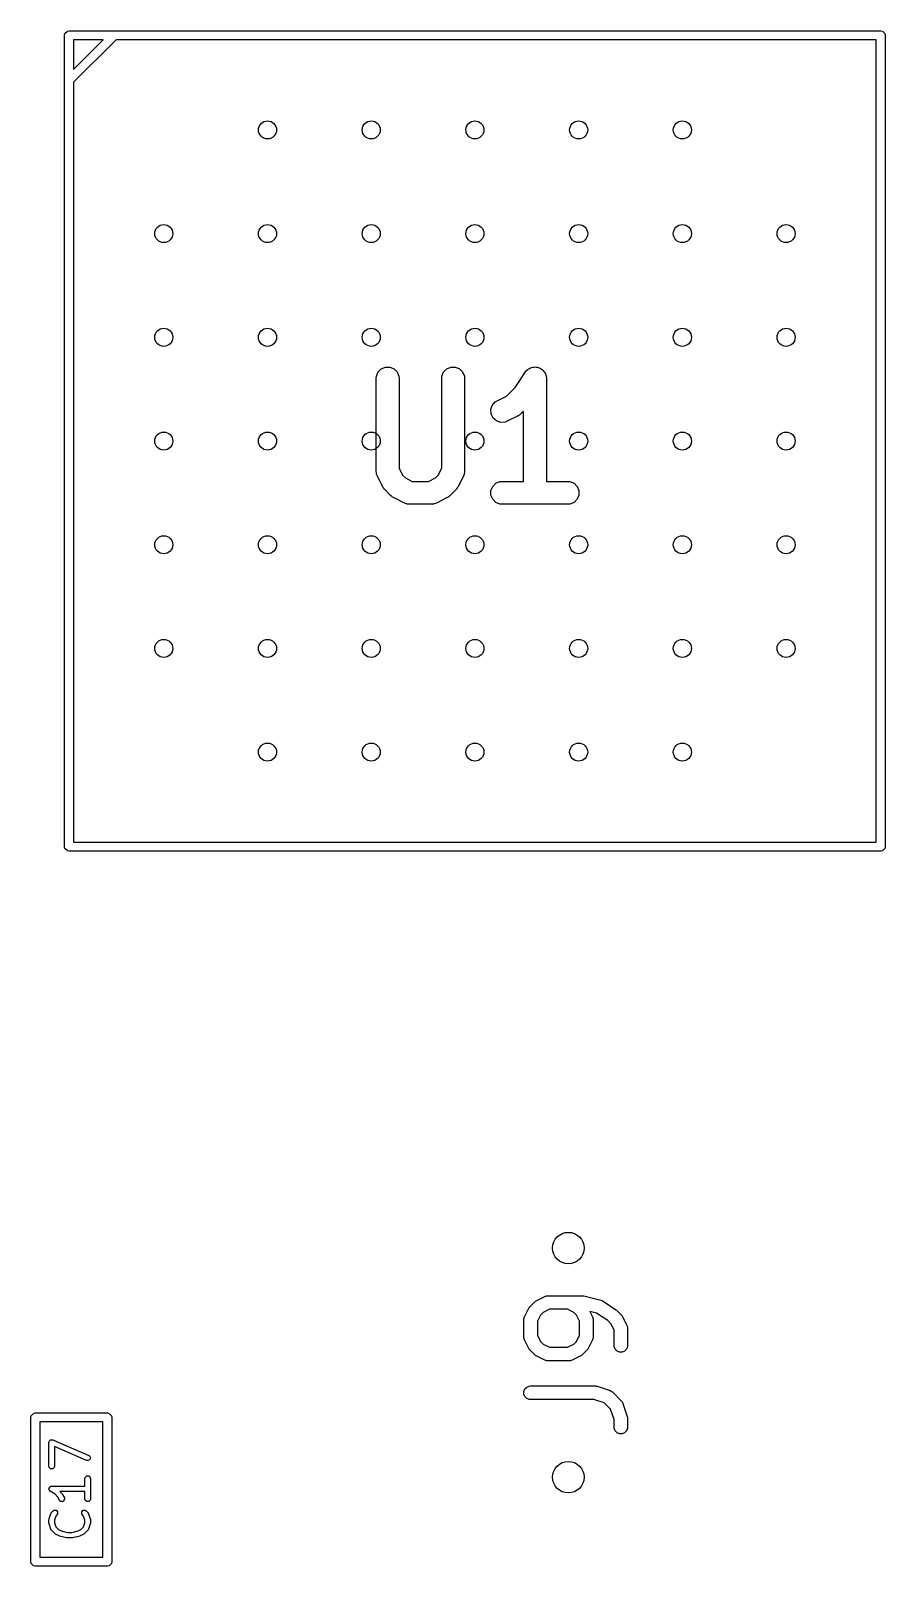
# Model space of a CAD drawing. Extents: x 2.42 to 5.08, y -5.33 to -2.65.
# Drawn here: x 3.455 to 3.829, y -4.491 to -3.821 of the extents above; entities that cross this region are included whole.
import ezdxf

# ---------------------------------------------------------------- set-up
doc = ezdxf.new("R2010")
doc.units = 0
doc.header["$MEASUREMENT"] = 0
doc.layers.add('BLACK', color=7, linetype='CONTINUOUS')

msp = doc.modelspace()

# ---------------------------------------------------------------- linework, layer by layer
at = {"layer": 'BLACK', "linetype": 'CONTINUOUS'}
for p, q in [((3.47042, -3.82208), (3.47148, -3.82102)), ((3.47148, -3.82102), (3.47224, -3.82087)), ((3.47224, -3.82087), (3.82657, -3.82087)), ((3.82657, -3.82087), (3.82732, -3.82102)), ((3.82732, -3.82102), (3.82839, -3.82208)), ((3.47027, -3.82283), (3.47042, -3.82208)), ((3.47027, -4.17717), (3.47027, -3.82283)), ((3.49274, -3.8248), (3.4742, -3.84334)), ((3.4742, -3.8248), (3.4742, -3.83777)), ((3.4742, -3.83777), (3.48717, -3.8248)), ((3.48717, -3.8248), (3.4742, -3.8248)), ((3.8246, -3.8248), (3.49274, -3.8248)), ((3.8246, -4.1752), (3.8246, -3.8248)), ((3.82839, -3.82208), (3.82854, -3.82283)), ((3.82854, -3.82283), (3.82854, -4.17717)), ((3.4742, -3.84334), (3.4742, -4.1752)), ((3.60715, -3.96983), (3.60853, -3.96845)), ((3.60853, -3.96845), (3.61033, -3.96771)), ((3.61033, -3.96771), (3.61228, -3.96771)), ((3.61228, -3.96771), (3.61408, -3.96845)), ((3.61408, -3.96845), (3.61546, -3.96983)), ((3.63572, -3.96983), (3.6371, -3.96845)), ((3.6371, -3.96845), (3.6389, -3.96771)), ((3.6389, -3.96771), (3.64085, -3.96771)), ((3.64085, -3.96771), (3.64266, -3.96845)), ((3.64266, -3.96845), (3.64404, -3.96983)), ((3.67246, -3.9688), (3.67281, -3.96845)), ((3.67281, -3.96845), (3.67327, -3.96827)), ((3.67327, -3.96827), (3.67367, -3.96799)), ((3.67367, -3.96799), (3.67416, -3.9679)), ((3.67416, -3.9679), (3.67462, -3.96771)), ((3.67462, -3.96771), (3.67511, -3.96771)), ((3.67511, -3.96771), (3.67559, -3.96761)), ((3.67559, -3.96761), (3.67607, -3.96771)), ((3.67607, -3.96771), (3.67657, -3.96771)), ((3.67657, -3.96771), (3.67702, -3.96789)), ((3.67702, -3.96789), (3.6775, -3.96799)), ((3.6775, -3.96799), (3.67791, -3.96826)), ((3.67791, -3.96826), (3.67837, -3.96845)), ((3.67837, -3.96845), (3.67872, -3.9688)), ((3.60631, -3.97261), (3.6064, -3.97164)), ((3.60631, -4.01309), (3.60631, -3.97261)), ((3.6064, -3.97164), (3.60715, -3.96983)), ((3.61546, -3.96983), (3.61621, -3.97164)), ((3.61621, -3.97164), (3.61631, -3.97261)), ((3.61631, -3.97261), (3.61631, -4.01191)), ((3.63488, -3.97261), (3.63497, -3.97164)), ((3.63488, -4.01191), (3.63488, -3.97261)), ((3.63497, -3.97164), (3.63572, -3.96983)), ((3.64404, -3.96983), (3.64478, -3.97164)), ((3.64478, -3.97164), (3.64488, -3.97261)), ((3.64488, -3.97261), (3.64488, -4.01309)), ((3.66694, -3.97657), (3.67143, -3.96984)), ((3.67143, -3.96984), (3.67143, -3.96983)), ((3.67143, -3.96983), (3.67143, -3.96983)), ((3.67143, -3.96983), (3.67144, -3.96983)), ((3.67144, -3.96983), (3.67205, -3.96908)), ((3.67205, -3.96908), (3.67246, -3.9688)), ((3.67872, -3.9688), (3.67912, -3.96907)), ((3.67912, -3.96907), (3.6794, -3.96948)), ((3.6794, -3.96948), (3.67975, -3.96983)), ((3.67975, -3.96983), (3.67994, -3.97029)), ((3.67994, -3.97029), (3.68021, -3.97069)), ((3.68021, -3.97069), (3.68031, -3.97118)), ((3.68031, -3.97118), (3.6805, -3.97164)), ((3.6805, -3.97164), (3.68059, -3.9726)), ((3.68059, -3.9726), (3.68059, -3.97261)), ((3.68059, -3.97261), (3.68059, -3.97261)), ((3.68059, -3.97261), (3.68059, -3.97261)), ((3.68059, -3.97261), (3.68059, -4.01761)), ((3.65907, -3.98242), (3.66311, -3.98041)), ((3.66311, -3.98041), (3.66694, -3.97657)), ((3.65635, -3.98627), (3.65696, -3.98442)), ((3.65648, -3.98822), (3.65635, -3.98627)), ((3.65736, -3.98996), (3.65648, -3.98822)), ((3.65696, -3.98442), (3.65824, -3.98295)), ((3.65824, -3.98295), (3.65907, -3.98242)), ((3.66872, -3.98872), (3.6683, -3.98899)), ((3.66885, -3.98867), (3.66872, -3.98872)), ((3.66898, -3.98856), (3.66885, -3.98867)), ((3.66913, -3.98847), (3.66898, -3.98856)), ((3.66922, -3.98837), (3.66913, -3.98847)), ((3.6696, -3.98805), (3.66922, -3.98837)), ((3.67059, -3.98706), (3.6696, -3.98805)), ((3.67059, -4.01761), (3.67059, -3.98706)), ((3.65883, -3.99124), (3.65736, -3.98996)), ((3.66068, -3.99186), (3.65883, -3.99124)), ((3.66263, -3.99172), (3.66068, -3.99186)), ((3.66354, -3.99137), (3.66263, -3.99172)), ((3.6683, -3.98899), (3.66354, -3.99137)), ((3.6064, -4.01406), (3.60631, -4.01309)), ((3.60647, -4.01423), (3.6064, -4.01406)), ((3.60648, -4.01441), (3.60647, -4.01423)), ((3.60683, -4.01532), (3.60648, -4.01441)), ((3.60922, -4.02009), (3.60683, -4.01532)), ((3.61631, -4.01191), (3.6178, -4.01489)), ((3.6178, -4.01489), (3.61903, -4.01612)), ((3.63215, -4.01612), (3.63339, -4.01489)), ((3.63339, -4.01489), (3.63488, -4.01191)), ((3.64435, -4.01532), (3.64197, -4.02009)), ((3.6447, -4.01441), (3.64435, -4.01532)), ((3.64471, -4.01423), (3.6447, -4.01441)), ((3.64478, -4.01406), (3.64471, -4.01423)), ((3.64488, -4.01309), (3.64478, -4.01406)), ((3.60948, -4.0205), (3.60922, -4.02009)), ((3.60953, -4.02063), (3.60948, -4.0205)), ((3.60964, -4.02076), (3.60953, -4.02063)), ((3.60974, -4.02091), (3.60964, -4.02076)), ((3.60984, -4.021), (3.60974, -4.02091)), ((3.61015, -4.02138), (3.60984, -4.021)), ((3.61253, -4.02377), (3.61015, -4.02138)), ((3.61903, -4.01612), (3.62201, -4.01761)), ((3.62201, -4.01761), (3.62917, -4.01761)), ((3.62917, -4.01761), (3.63215, -4.01612)), ((3.64103, -4.02138), (3.63865, -4.02377)), ((3.64135, -4.021), (3.64103, -4.02138)), ((3.64145, -4.02091), (3.64135, -4.021)), ((3.64154, -4.02076), (3.64145, -4.02091)), ((3.64165, -4.02063), (3.64154, -4.02076)), ((3.6417, -4.0205), (3.64165, -4.02063)), ((3.64197, -4.02009), (3.6417, -4.0205)), ((3.6564, -4.02164), (3.65715, -4.01983)), ((3.6564, -4.02359), (3.6564, -4.02164)), ((3.65715, -4.01983), (3.65853, -4.01845)), ((3.65853, -4.01845), (3.66033, -4.01771)), ((3.66033, -4.01771), (3.66131, -4.01761)), ((3.66131, -4.01761), (3.67059, -4.01761)), ((3.68059, -4.01761), (3.68988, -4.01761)), ((3.68988, -4.01761), (3.69085, -4.01771)), ((3.69085, -4.01771), (3.69266, -4.01845)), ((3.69266, -4.01845), (3.69404, -4.01983)), ((3.69404, -4.01983), (3.69478, -4.02164)), ((3.69478, -4.02164), (3.69478, -4.02359)), ((3.61292, -4.02408), (3.61253, -4.02377)), ((3.613, -4.02418), (3.61292, -4.02408)), ((3.61315, -4.02427), (3.613, -4.02418)), ((3.61329, -4.02439), (3.61315, -4.02427)), ((3.61341, -4.02444), (3.61329, -4.02439)), ((3.61383, -4.0247), (3.61341, -4.02444)), ((3.61859, -4.02708), (3.61383, -4.0247)), ((3.61951, -4.02743), (3.61859, -4.02708)), ((3.61969, -4.02745), (3.61951, -4.02743)), ((3.61985, -4.02751), (3.61969, -4.02745)), ((3.62083, -4.02761), (3.61985, -4.02751)), ((3.63035, -4.02761), (3.62083, -4.02761)), ((3.63133, -4.02751), (3.63035, -4.02761)), ((3.6315, -4.02745), (3.63133, -4.02751)), ((3.63167, -4.02743), (3.6315, -4.02745)), ((3.63259, -4.02708), (3.63167, -4.02743)), ((3.63735, -4.0247), (3.63259, -4.02708)), ((3.63777, -4.02444), (3.63735, -4.0247)), ((3.63789, -4.02439), (3.63777, -4.02444)), ((3.63803, -4.02427), (3.63789, -4.02439)), ((3.63818, -4.02418), (3.63803, -4.02427)), ((3.63827, -4.02408), (3.63818, -4.02418)), ((3.63865, -4.02377), (3.63827, -4.02408)), ((3.65715, -4.02539), (3.6564, -4.02359)), ((3.65853, -4.02677), (3.65715, -4.02539)), ((3.66033, -4.02751), (3.65853, -4.02677)), ((3.66131, -4.02761), (3.66033, -4.02751)), ((3.68988, -4.02761), (3.66131, -4.02761)), ((3.69085, -4.02751), (3.68988, -4.02761)), ((3.69266, -4.02677), (3.69085, -4.02751)), ((3.69404, -4.02539), (3.69266, -4.02677)), ((3.69478, -4.02359), (3.69404, -4.02539)), ((3.4742, -4.1752), (3.8246, -4.1752)), ((3.47042, -4.17792), (3.47027, -4.17717)), ((3.47148, -4.17898), (3.47042, -4.17792)), ((3.47224, -4.17913), (3.47148, -4.17898)), ((3.82657, -4.17913), (3.47224, -4.17913)), ((3.82732, -4.17898), (3.82657, -4.17913)), ((3.82839, -4.17792), (3.82732, -4.17898)), ((3.82854, -4.17717), (3.82839, -4.17792)), ((3.67348, -4.37778), (3.67536, -4.3759)), ((3.67536, -4.3759), (3.67558, -4.37572)), ((3.67558, -4.37572), (3.67563, -4.37566)), ((3.67563, -4.37566), (3.67572, -4.3756)), ((3.67572, -4.3756), (3.6758, -4.37554)), ((3.6758, -4.37554), (3.67587, -4.37551)), ((3.67587, -4.37551), (3.67612, -4.37535)), ((3.67612, -4.37535), (3.67987, -4.37347)), ((3.67987, -4.37347), (3.68041, -4.37327)), ((3.68041, -4.37327), (3.68052, -4.37326)), ((3.68052, -4.37326), (3.68062, -4.37322)), ((3.68062, -4.37322), (3.68119, -4.37316)), ((3.68119, -4.37316), (3.69619, -4.37316)), ((3.69619, -4.37316), (3.69629, -4.37317)), ((3.69629, -4.37317), (3.69633, -4.37317)), ((3.69633, -4.37317), (3.69655, -4.3732)), ((3.69655, -4.3732), (3.69677, -4.37322)), ((3.69677, -4.37322), (3.69681, -4.37324)), ((3.69681, -4.37324), (3.69691, -4.37325)), ((3.69691, -4.37325), (3.70441, -4.37513)), ((3.70441, -4.37513), (3.70475, -4.37525)), ((3.70475, -4.37525), (3.70482, -4.37526)), ((3.70482, -4.37526), (3.70488, -4.3753)), ((3.70488, -4.3753), (3.70495, -4.37532)), ((3.70495, -4.37532), (3.70501, -4.37536)), ((3.70501, -4.37536), (3.70533, -4.37553)), ((3.70533, -4.37553), (3.71095, -4.37928)), ((3.67074, -4.38361), (3.6708, -4.38304)), ((3.67074, -4.39111), (3.67074, -4.38361)), ((3.6708, -4.38304), (3.67084, -4.38294)), ((3.67084, -4.38294), (3.67085, -4.38283)), ((3.67085, -4.38283), (3.67105, -4.38229)), ((3.67105, -4.38229), (3.67293, -4.37854)), ((3.67293, -4.37854), (3.67308, -4.3783)), ((3.67308, -4.3783), (3.67311, -4.37822)), ((3.67311, -4.37822), (3.67318, -4.37814)), ((3.67318, -4.37814), (3.67324, -4.37805)), ((3.67324, -4.37805), (3.67329, -4.378)), ((3.67329, -4.378), (3.67348, -4.37778)), ((3.678, -4.38161), (3.67665, -4.38431)), ((3.67665, -4.38431), (3.67665, -4.39042)), ((3.67919, -4.38042), (3.678, -4.38161)), ((3.68189, -4.37907), (3.67919, -4.38042)), ((3.68987, -4.37907), (3.68189, -4.37907)), ((3.69257, -4.38042), (3.68987, -4.37907)), ((3.69376, -4.38161), (3.69257, -4.38042)), ((3.69511, -4.38431), (3.69376, -4.38161)), ((3.69511, -4.39042), (3.69511, -4.38431)), ((3.70248, -4.38073), (3.69956, -4.38)), ((3.69956, -4.38), (3.70071, -4.38229)), ((3.70071, -4.38229), (3.70091, -4.38283)), ((3.70091, -4.38283), (3.70092, -4.38294)), ((3.70092, -4.38294), (3.70096, -4.38304)), ((3.70096, -4.38304), (3.70102, -4.38361)), ((3.70102, -4.38361), (3.70102, -4.39111)), ((3.70743, -4.38403), (3.70248, -4.38073)), ((3.70876, -4.38536), (3.70743, -4.38403)), ((3.71095, -4.37928), (3.71095, -4.37928)), ((3.71095, -4.37928), (3.71095, -4.37928)), ((3.71095, -4.37928), (3.71117, -4.37946)), ((3.71117, -4.37946), (3.7114, -4.37965)), ((3.7114, -4.37965), (3.7114, -4.37965)), ((3.7114, -4.37965), (3.7114, -4.37965)), ((3.7114, -4.37965), (3.71328, -4.38153)), ((3.71328, -4.38153), (3.71346, -4.38175)), ((3.71346, -4.38175), (3.71352, -4.3818)), ((3.71352, -4.3818), (3.71358, -4.38189)), ((3.71358, -4.38189), (3.71364, -4.38197)), ((3.71364, -4.38197), (3.71367, -4.38205)), ((3.71367, -4.38205), (3.71383, -4.38229)), ((3.71383, -4.38229), (3.7157, -4.38604)), ((3.67665, -4.39042), (3.678, -4.39311)), ((3.69376, -4.39311), (3.69511, -4.39042)), ((3.71011, -4.38806), (3.70876, -4.38536)), ((3.71011, -4.39486), (3.71011, -4.38806)), ((3.7157, -4.38604), (3.71591, -4.38658)), ((3.71591, -4.38658), (3.71592, -4.38669)), ((3.71592, -4.38669), (3.71596, -4.38679)), ((3.71596, -4.38679), (3.71602, -4.38736)), ((3.71602, -4.38736), (3.71602, -4.39486)), ((3.6708, -4.39169), (3.67074, -4.39111)), ((3.67084, -4.39179), (3.6708, -4.39169)), ((3.67085, -4.39189), (3.67084, -4.39179)), ((3.67105, -4.39243), (3.67085, -4.39189)), ((3.67293, -4.39618), (3.67105, -4.39243)), ((3.67308, -4.39643), (3.67293, -4.39618)), ((3.67311, -4.3965), (3.67308, -4.39643)), ((3.67318, -4.39658), (3.67311, -4.3965)), ((3.67324, -4.39667), (3.67318, -4.39658)), ((3.67329, -4.39672), (3.67324, -4.39667)), ((3.67348, -4.39695), (3.67329, -4.39672)), ((3.67536, -4.39883), (3.67348, -4.39695)), ((3.678, -4.39311), (3.67919, -4.39431)), ((3.67919, -4.39431), (3.68189, -4.39566)), ((3.68189, -4.39566), (3.68987, -4.39566)), ((3.68987, -4.39566), (3.69257, -4.39431)), ((3.69257, -4.39431), (3.69376, -4.39311)), ((3.69828, -4.39695), (3.6964, -4.39883)), ((3.69846, -4.39672), (3.69828, -4.39695)), ((3.69852, -4.39667), (3.69846, -4.39672)), ((3.69858, -4.39658), (3.69852, -4.39667)), ((3.69865, -4.3965), (3.69858, -4.39658)), ((3.69868, -4.39643), (3.69865, -4.3965)), ((3.69883, -4.39618), (3.69868, -4.39643)), ((3.70071, -4.39243), (3.69883, -4.39618)), ((3.70091, -4.39189), (3.70071, -4.39243)), ((3.70092, -4.39179), (3.70091, -4.39189)), ((3.70096, -4.39169), (3.70092, -4.39179)), ((3.70102, -4.39111), (3.70096, -4.39169)), ((3.71017, -4.39544), (3.71011, -4.39486)), ((3.71061, -4.3965), (3.71017, -4.39544)), ((3.71142, -4.39732), (3.71061, -4.3965)), ((3.71249, -4.39776), (3.71142, -4.39732)), ((3.71364, -4.39776), (3.71249, -4.39776)), ((3.7147, -4.39732), (3.71364, -4.39776)), ((3.71552, -4.3965), (3.7147, -4.39732)), ((3.71596, -4.39544), (3.71552, -4.3965)), ((3.71602, -4.39486), (3.71596, -4.39544)), ((3.67558, -4.39901), (3.67536, -4.39883)), ((3.67563, -4.39907), (3.67558, -4.39901)), ((3.67572, -4.39913), (3.67563, -4.39907)), ((3.6758, -4.39919), (3.67572, -4.39913)), ((3.67587, -4.39922), (3.6758, -4.39919)), ((3.67612, -4.39938), (3.67587, -4.39922)), ((3.67987, -4.40125), (3.67612, -4.39938)), ((3.68041, -4.40146), (3.67987, -4.40125)), ((3.68052, -4.40147), (3.68041, -4.40146)), ((3.68062, -4.40151), (3.68052, -4.40147)), ((3.68119, -4.40157), (3.68062, -4.40151)), ((3.69057, -4.40157), (3.68119, -4.40157)), ((3.69114, -4.40151), (3.69057, -4.40157)), ((3.69124, -4.40147), (3.69114, -4.40151)), ((3.69135, -4.40146), (3.69124, -4.40147)), ((3.69189, -4.40125), (3.69135, -4.40146)), ((3.69564, -4.39938), (3.69189, -4.40125)), ((3.69588, -4.39922), (3.69564, -4.39938)), ((3.69596, -4.39919), (3.69588, -4.39922)), ((3.69604, -4.39913), (3.69596, -4.39919)), ((3.69613, -4.39907), (3.69604, -4.39913)), ((3.69618, -4.39901), (3.69613, -4.39907)), ((3.6964, -4.39883), (3.69618, -4.39901)), ((3.6708, -4.41491), (3.67124, -4.41385)), ((3.6708, -4.41606), (3.6708, -4.41491)), ((3.67124, -4.41713), (3.6708, -4.41606)), ((3.67124, -4.41385), (3.67205, -4.41303)), ((3.67205, -4.41794), (3.67124, -4.41713)), ((3.67205, -4.41303), (3.67312, -4.41259)), ((3.67312, -4.41259), (3.67369, -4.41253)), ((3.67369, -4.41253), (3.70182, -4.41253)), ((3.70182, -4.41253), (3.70211, -4.41256)), ((3.70211, -4.41256), (3.70218, -4.41256)), ((3.70218, -4.41256), (3.70229, -4.41258)), ((3.70229, -4.41258), (3.70239, -4.41259)), ((3.70239, -4.41259), (3.70246, -4.41262)), ((3.70246, -4.41262), (3.70275, -4.41268)), ((3.70275, -4.41268), (3.70837, -4.41456)), ((3.70837, -4.41456), (3.7089, -4.4148)), ((3.7089, -4.4148), (3.70898, -4.41486)), ((3.70898, -4.41486), (3.70908, -4.41491)), ((3.70908, -4.41491), (3.70953, -4.41527)), ((3.70953, -4.41527), (3.71328, -4.41902)), ((3.45563, -4.42555), (3.4567, -4.42449)), ((3.4567, -4.42449), (3.45745, -4.42434)), ((3.45745, -4.42434), (3.48895, -4.42434)), ((3.48895, -4.42434), (3.4897, -4.42449)), ((3.4897, -4.42449), (3.49077, -4.42555)), ((3.67312, -4.41838), (3.67205, -4.41794)), ((3.67369, -4.41844), (3.67312, -4.41838)), ((3.70134, -4.41844), (3.67369, -4.41844)), ((3.70584, -4.41994), (3.70134, -4.41844)), ((3.70861, -4.4227), (3.70584, -4.41994)), ((3.71011, -4.42721), (3.70861, -4.4227)), ((3.71328, -4.41902), (3.71364, -4.41947)), ((3.71364, -4.41947), (3.71368, -4.41957)), ((3.71368, -4.41957), (3.71375, -4.41965)), ((3.71375, -4.41965), (3.71399, -4.42018)), ((3.71399, -4.42018), (3.71586, -4.4258)), ((3.45548, -4.4263), (3.45563, -4.42555)), ((3.45548, -4.4893), (3.45548, -4.4263)), ((3.45942, -4.42827), (3.45942, -4.48733)), ((3.48698, -4.42827), (3.45942, -4.42827)), ((3.48698, -4.48733), (3.48698, -4.42827)), ((3.49077, -4.42555), (3.49092, -4.4263)), ((3.49092, -4.4263), (3.49092, -4.4893)), ((3.71011, -4.43048), (3.71011, -4.42721)), ((3.71017, -4.43106), (3.71011, -4.43048)), ((3.71061, -4.43212), (3.71017, -4.43106)), ((3.71596, -4.43106), (3.71552, -4.43212)), ((3.71586, -4.4258), (3.71593, -4.42609)), ((3.71593, -4.42609), (3.71596, -4.42616)), ((3.71596, -4.42616), (3.71597, -4.42626)), ((3.71602, -4.43048), (3.71596, -4.43106)), ((3.71597, -4.42626), (3.71599, -4.42636)), ((3.71599, -4.42636), (3.71599, -4.42644)), ((3.71599, -4.42644), (3.71602, -4.42673)), ((3.71602, -4.42673), (3.71602, -4.43048)), ((3.46343, -4.43716), (3.46344, -4.43715)), ((3.46344, -4.43717), (3.46343, -4.43716)), ((3.46343, -4.43718), (3.46344, -4.43717)), ((3.46343, -4.44768), (3.46343, -4.43718)), ((3.46344, -4.43715), (3.46352, -4.43673)), ((3.46352, -4.43673), (3.46369, -4.43655)), ((3.46369, -4.43655), (3.46379, -4.43633)), ((3.46379, -4.43633), (3.464, -4.43625)), ((3.464, -4.43625), (3.46416, -4.43609)), ((3.46416, -4.43609), (3.4644, -4.43609)), ((3.4644, -4.43609), (3.46463, -4.436)), ((3.46463, -4.436), (3.46505, -4.43609)), ((3.46505, -4.43609), (3.46507, -4.43609)), ((3.46507, -4.43609), (3.46507, -4.43609)), ((3.46507, -4.43609), (3.46508, -4.43609)), ((3.46508, -4.43609), (3.48083, -4.44284)), ((3.71142, -4.43294), (3.71061, -4.43212)), ((3.71249, -4.43338), (3.71142, -4.43294)), ((3.71364, -4.43338), (3.71249, -4.43338)), ((3.7147, -4.43294), (3.71364, -4.43338)), ((3.71552, -4.43212), (3.7147, -4.43294)), ((3.4799, -4.44501), (3.4658, -4.43897)), ((3.4658, -4.43897), (3.4658, -4.44768)), ((3.48083, -4.44284), (3.48121, -4.4431)), ((3.48154, -4.44394), (3.48119, -4.44477)), ((3.48121, -4.4431), (3.48154, -4.44394)), ((3.46352, -4.44813), (3.46343, -4.44768)), ((3.46416, -4.44877), (3.46352, -4.44813)), ((3.46507, -4.44877), (3.46416, -4.44877)), ((3.46571, -4.44813), (3.46507, -4.44877)), ((3.4658, -4.44768), (3.46571, -4.44813)), ((3.48035, -4.44511), (3.4799, -4.44501)), ((3.48119, -4.44477), (3.48035, -4.44511)), ((3.46346, -4.4572), (3.46352, -4.45709)), ((3.46352, -4.45753), (3.46346, -4.4572)), ((3.46352, -4.45697), (3.46377, -4.45673)), ((3.46352, -4.45709), (3.46352, -4.45697)), ((3.46352, -4.45788), (3.46352, -4.45753)), ((3.46361, -4.45796), (3.46352, -4.45788)), ((3.46363, -4.45808), (3.46361, -4.45796)), ((3.46396, -4.45841), (3.46363, -4.45808)), ((3.46377, -4.45673), (3.46396, -4.45644)), ((3.46396, -4.45644), (3.46408, -4.45642)), ((3.46408, -4.45642), (3.46416, -4.45633)), ((3.46416, -4.45633), (3.46461, -4.45624)), ((3.46461, -4.45624), (3.47918, -4.45624)), ((3.47918, -4.45293), (3.47927, -4.45247)), ((3.47918, -4.45624), (3.47918, -4.45293)), ((3.47927, -4.45247), (3.47991, -4.45183)), ((3.47991, -4.45183), (3.48081, -4.45183)), ((3.48081, -4.45183), (3.48145, -4.45247)), ((3.48145, -4.45247), (3.48154, -4.45293)), ((3.48154, -4.45293), (3.48154, -4.46192)), ((3.46611, -4.45984), (3.46396, -4.45841)), ((3.46739, -4.46112), (3.46611, -4.45984)), ((3.46806, -4.46245), (3.46739, -4.46112)), ((3.46834, -4.46282), (3.46806, -4.46245)), ((3.47918, -4.45861), (3.46822, -4.45861)), ((3.46822, -4.45861), (3.4692, -4.45959)), ((3.4692, -4.4631), (3.46834, -4.46282)), ((3.4692, -4.45959), (3.4693, -4.45975)), ((3.47001, -4.4627), (3.4692, -4.4631)), ((3.4693, -4.45975), (3.46942, -4.4599)), ((3.46942, -4.4599), (3.47017, -4.4614)), ((3.47029, -4.46184), (3.47001, -4.4627)), ((3.47017, -4.4614), (3.47029, -4.46184)), ((3.47918, -4.46192), (3.47918, -4.45861)), ((3.47927, -4.46238), (3.47918, -4.46192)), ((3.47991, -4.46302), (3.47927, -4.46238)), ((3.48081, -4.46302), (3.47991, -4.46302)), ((3.48145, -4.46238), (3.48081, -4.46302)), ((3.48154, -4.46192), (3.48145, -4.46238)), ((3.46343, -4.47092), (3.46347, -4.47074)), ((3.46343, -4.47242), (3.46343, -4.47092)), ((3.46347, -4.47074), (3.46349, -4.47055)), ((3.46349, -4.47055), (3.46424, -4.4683)), ((3.46424, -4.4683), (3.46427, -4.46825)), ((3.46427, -4.46822), (3.46438, -4.46806)), ((3.46427, -4.46825), (3.46427, -4.46822)), ((3.46438, -4.46806), (3.46447, -4.4679)), ((3.46447, -4.4679), (3.4645, -4.46789)), ((3.4645, -4.46789), (3.46453, -4.46784)), ((3.46453, -4.46784), (3.46528, -4.46709)), ((3.46528, -4.46709), (3.46566, -4.46683)), ((3.46566, -4.46683), (3.46657, -4.46683)), ((3.4664, -4.46931), (3.4658, -4.47112)), ((3.4658, -4.47112), (3.4658, -4.47223)), ((3.46695, -4.46876), (3.4664, -4.46931)), ((3.46657, -4.46683), (3.46721, -4.46747)), ((3.46721, -4.46838), (3.46695, -4.46876)), ((3.46721, -4.46747), (3.46721, -4.46838)), ((3.47777, -4.46747), (3.47841, -4.46683)), ((3.47777, -4.46838), (3.47777, -4.46747)), ((3.47803, -4.46876), (3.47777, -4.46838)), ((3.47858, -4.46931), (3.47803, -4.46876)), ((3.47841, -4.46683), (3.47931, -4.46683)), ((3.47918, -4.47112), (3.47858, -4.46931)), ((3.47918, -4.47223), (3.47918, -4.47112)), ((3.47931, -4.46683), (3.4797, -4.46709)), ((3.4797, -4.46709), (3.48045, -4.46784)), ((3.48045, -4.46784), (3.48048, -4.46789)), ((3.48048, -4.46789), (3.4805, -4.4679)), ((3.4805, -4.4679), (3.4806, -4.46806)), ((3.4806, -4.46806), (3.4807, -4.46822)), ((3.4807, -4.46822), (3.4807, -4.46825)), ((3.4807, -4.46825), (3.48073, -4.4683)), ((3.48073, -4.4683), (3.48148, -4.47055)), ((3.48148, -4.47055), (3.48151, -4.47074)), ((3.48151, -4.47074), (3.48154, -4.47092)), ((3.48154, -4.47092), (3.48154, -4.47242)), ((3.46347, -4.47261), (3.46343, -4.47242)), ((3.46349, -4.4728), (3.46347, -4.47261)), ((3.46424, -4.47505), (3.46349, -4.4728)), ((3.46427, -4.4751), (3.46424, -4.47505)), ((3.46427, -4.47512), (3.46427, -4.4751)), ((3.46438, -4.47528), (3.46427, -4.47512)), ((3.46447, -4.47545), (3.46438, -4.47528)), ((3.4645, -4.47546), (3.46447, -4.47545)), ((3.46453, -4.47551), (3.4645, -4.47546)), ((3.46603, -4.47701), (3.46453, -4.47551)), ((3.4658, -4.47223), (3.4664, -4.47403)), ((3.46619, -4.47711), (3.46603, -4.47701)), ((3.46634, -4.47723), (3.46619, -4.47711)), ((3.46784, -4.47798), (3.46634, -4.47723)), ((3.4664, -4.47403), (3.46756, -4.4752)), ((3.46756, -4.4752), (3.46878, -4.47581)), ((3.46796, -4.47801), (3.46784, -4.47798)), ((3.46808, -4.47807), (3.46796, -4.47801)), ((3.47108, -4.47882), (3.46808, -4.47807)), ((3.46878, -4.47581), (3.47151, -4.47649)), ((3.47151, -4.47649), (3.47347, -4.47649)), ((3.47347, -4.47649), (3.4762, -4.47581)), ((3.4769, -4.47807), (3.4739, -4.47882)), ((3.4762, -4.47581), (3.47741, -4.4752)), ((3.47702, -4.47801), (3.4769, -4.47807)), ((3.47714, -4.47798), (3.47702, -4.47801)), ((3.47864, -4.47723), (3.47714, -4.47798)), ((3.47741, -4.4752), (3.47858, -4.47403)), ((3.47858, -4.47403), (3.47918, -4.47223)), ((3.47879, -4.47711), (3.47864, -4.47723)), ((3.47895, -4.47701), (3.47879, -4.47711)), ((3.48045, -4.47551), (3.47895, -4.47701)), ((3.48048, -4.47546), (3.48045, -4.47551)), ((3.4805, -4.47545), (3.48048, -4.47546)), ((3.4806, -4.47528), (3.4805, -4.47545)), ((3.4807, -4.47512), (3.4806, -4.47528)), ((3.48073, -4.47505), (3.4807, -4.4751)), ((3.4807, -4.4751), (3.4807, -4.47512)), ((3.48148, -4.4728), (3.48073, -4.47505)), ((3.48151, -4.47261), (3.48148, -4.4728)), ((3.48154, -4.47242), (3.48151, -4.47261)), ((3.47122, -4.47883), (3.47108, -4.47882)), ((3.47136, -4.47885), (3.47122, -4.47883)), ((3.47361, -4.47885), (3.47136, -4.47885)), ((3.47376, -4.47883), (3.47361, -4.47885)), ((3.4739, -4.47882), (3.47376, -4.47883)), ((3.45563, -4.49005), (3.45548, -4.4893)), ((3.4567, -4.49111), (3.45563, -4.49005)), ((3.45745, -4.49126), (3.4567, -4.49111)), ((3.48895, -4.49126), (3.45745, -4.49126)), ((3.45942, -4.48733), (3.48698, -4.48733)), ((3.4897, -4.49111), (3.48895, -4.49126)), ((3.49077, -4.49005), (3.4897, -4.49111)), ((3.49092, -4.4893), (3.49077, -4.49005))]:
    msp.add_line(p, q, dxfattribs=at)
at = {"layer": 'BLACK'}
for centre, radius in [((3.55885, -3.86417), 0.00394), ((3.60413, -3.86417), 0.00394), ((3.6494, -3.86417), 0.00394), ((3.69468, -3.86417), 0.00394), ((3.73995, -3.86417), 0.00394), ((3.51357, -3.90945), 0.00394), ((3.55885, -3.90945), 0.00394), ((3.60413, -3.90945), 0.00394), ((3.6494, -3.90945), 0.00394), ((3.69468, -3.90945), 0.00394), ((3.73995, -3.90945), 0.00394), ((3.78523, -3.90945), 0.00394), ((3.51357, -3.95472), 0.00394), ((3.55885, -3.95472), 0.00394), ((3.60413, -3.95472), 0.00394), ((3.6494, -3.95472), 0.00394), ((3.69468, -3.95472), 0.00394), ((3.73995, -3.95472), 0.00394), ((3.78523, -3.95472), 0.00394), ((3.51357, -4), 0.00394), ((3.55885, -4), 0.00394), ((3.60413, -4), 0.00394), ((3.6494, -4), 0.00394), ((3.69468, -4), 0.00394), ((3.73995, -4), 0.00394), ((3.78523, -4), 0.00394), ((3.51357, -4.04528), 0.00394), ((3.55885, -4.04528), 0.00394), ((3.60413, -4.04528), 0.00394), ((3.6494, -4.04528), 0.00394), ((3.69468, -4.04528), 0.00394), ((3.73995, -4.04528), 0.00394), ((3.78523, -4.04528), 0.00394), ((3.51357, -4.09055), 0.00394), ((3.55885, -4.09055), 0.00394), ((3.60413, -4.09055), 0.00394), ((3.6494, -4.09055), 0.00394), ((3.69468, -4.09055), 0.00394), ((3.73995, -4.09055), 0.00394), ((3.78523, -4.09055), 0.00394), ((3.55885, -4.13583), 0.00394), ((3.60413, -4.13583), 0.00394), ((3.6494, -4.13583), 0.00394), ((3.69468, -4.13583), 0.00394), ((3.73995, -4.13583), 0.00394), ((3.69016, -4.35236), 0.00689), ((3.69016, -4.45236), 0.00689)]:
    msp.add_circle(centre, radius, dxfattribs=at)

doc.saveas('drawing.dxf')
